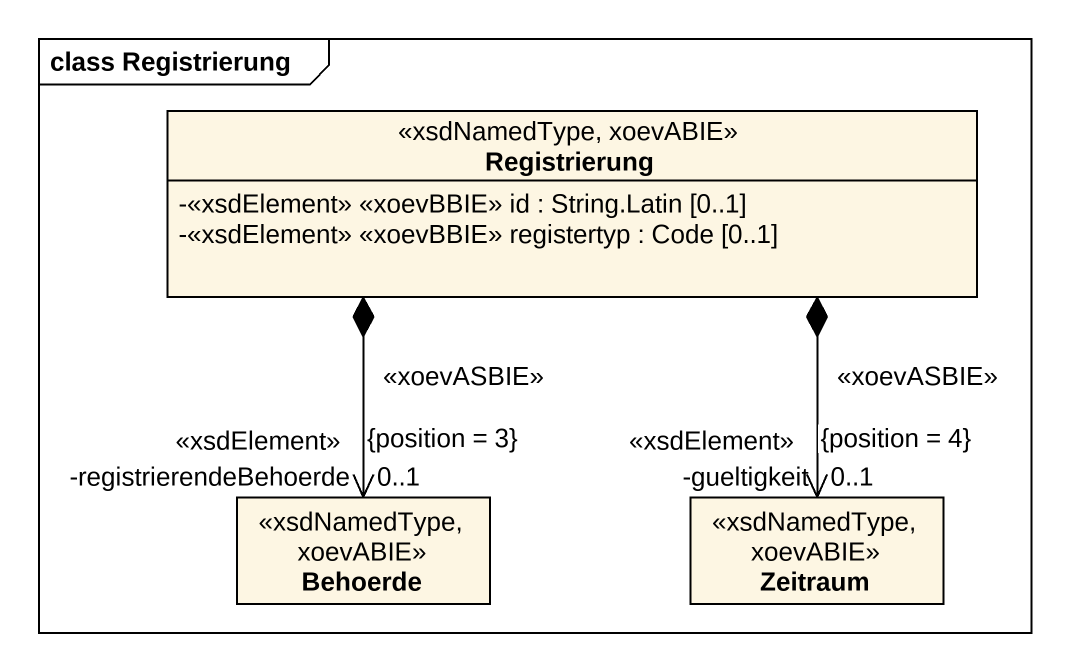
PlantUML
@startuml
mainframe class Registrierung
hide circle
hide empty members
skinparam classAttributeIconSize 0
class Registrierung <<xsdNamedType, xoevABIE>> {
  -<<xsdElement>> <<xoevBBIE>> id : String.Latin [0..1]
  -<<xsdElement>> <<xoevBBIE>> registertyp : Code [0..1]
}
class Behoerde <<xsdNamedType, xoevABIE>>
class Zeitraum <<xsdNamedType, xoevABIE>>
Registrierung *--> "-registrierendeBehoerde\n<<xsdElement>>\n0..1\n{position = 3}" Behoerde : <<xoevASBIE>>
Registrierung *--> "-gueltigkeit\n<<xsdElement>>\n0..1\n{position = 4}" Zeitraum : <<xoevASBIE>>
@enduml
